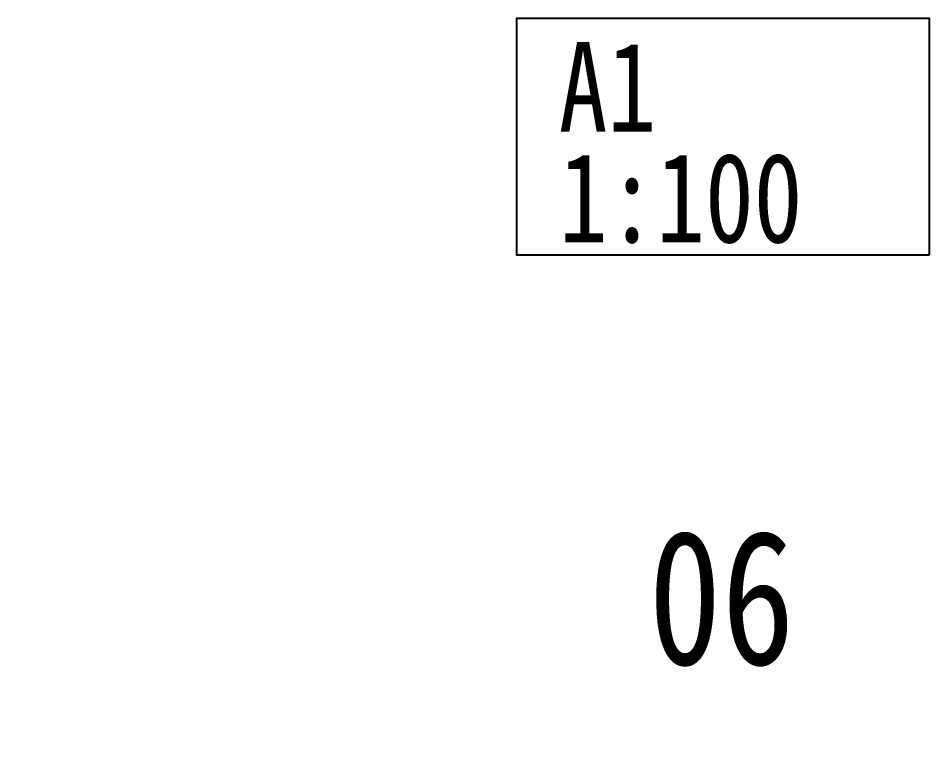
# Model space of a CAD drawing. Extents: x 27938 to 1507990, y 110129 to 923079.
# Drawn here: x 543911 to 612082, y 603680 to 659176 of the extents above; entities that cross this region are included whole.
import ezdxf
from ezdxf.xclip import XClip

# ---------------------------------------------------------------- set-up
doc = ezdxf.new("R2010")
doc.units = 0
doc.header["$LTSCALE"] = 1000
doc.header["$MEASUREMENT"] = 0
doc.header["$XCLIPFRAME"] = 0
doc.layers.add('DOTE', color=1, linetype='Continuous')
doc.layers.add('text', color=7, linetype='Continuous')
doc.styles.add('黑体', font='simhei.ttf')

# ---------------------------------------------------------------- blocks, each defined once
blk = doc.blocks.new('A$C74D73064')
at = {"layer": 'DOTE', "color": 5}
for p, q in [((-13745, 67619.3), (186069.2, 67619.3)), ((186069.2, 61719.3), (-82096.5, 61719.3)), ((186069.2, 54519.3), (-82096.5, 54519.3))]:
    blk.add_line(p, q, dxfattribs=at)

msp = doc.modelspace()

# ---------------------------------------------------------------- linework, layer by layer
at = {"layer": 'text', "color": 2}
msp.add_lwpolyline([(612403.9, 641368), (581403.9, 641368), (581403.9, 659176.4), (612403.9, 659176.4)], close=True, dxfattribs=at)

# ---------------------------------------------------------------- block references
at = {"color": 8}
ref = msp.add_blockref('A$C74D73064', (561390.9, 549160.3), dxfattribs=at)
XClip(ref).set_block_clipping_path([(63315.4263309771, 50772.2529092039), (117315.4131985184, 70272.2529080271)])

# ---------------------------------------------------------------- texts
at = {"layer": 'text', "color": 2, "style": '黑体', "width": 0.8}
for s, p in [('A1', (584557.1, 650650.8)), ('1:100', (584567, 642324.7))]:
    msp.add_text(s, height=6729.45, dxfattribs=at).set_placement(p)
at = {"layer": 'text', "color": 1, "style": '黑体', "width": 0.8}
msp.add_text('06', height=10094.18, dxfattribs=at).set_placement((591302.1, 610614.9))

doc.saveas('drawing.dxf')
